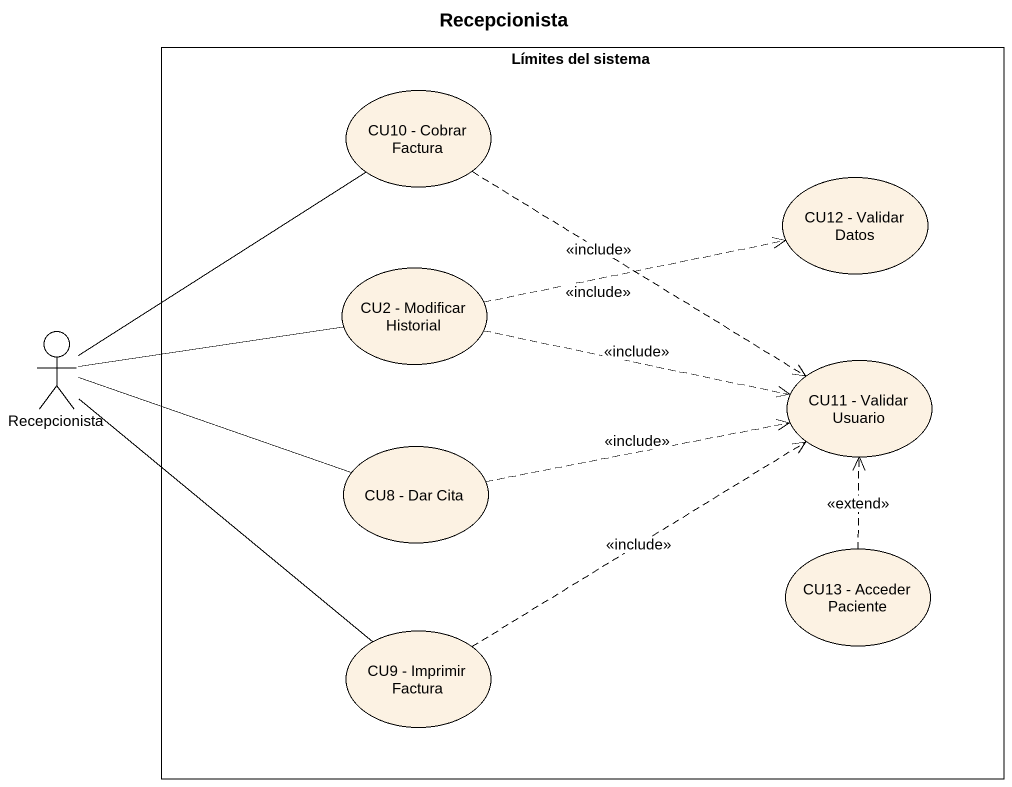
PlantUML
@startuml
title Recepcionista
rectangle "Límites del sistema" as Límites_del_sistema {
  usecase "CU10 - Cobrar Factura" as CU10_Cobrar_Factura
  usecase "CU12 - Validar Datos" as CU12_Validar_Datos
  usecase "CU2 - Modificar Historial" as CU2_Modificar_Historial
  usecase "CU11 - Validar Usuario" as CU11_Validar_Usuario
  usecase "CU8 - Dar Cita" as CU8_Dar_Cita
  usecase "CU13 - Acceder Paciente" as CU13_Acceder_Paciente
  usecase "CU9 - Imprimir Factura" as CU9_Imprimir_Factura
}
actor Recepcionista
CU10_Cobrar_Factura ..> CU11_Validar_Usuario : <<include>>
CU2_Modificar_Historial .right.> CU12_Validar_Datos : <<include>>
CU2_Modificar_Historial .right.> CU11_Validar_Usuario : <<include>>
Recepcionista -up- CU10_Cobrar_Factura
Recepcionista -right- CU2_Modificar_Historial
Recepcionista -right- CU8_Dar_Cita
Recepcionista -- CU9_Imprimir_Factura
CU8_Dar_Cita .right.> CU11_Validar_Usuario : <<include>>
CU13_Acceder_Paciente .up.> CU11_Validar_Usuario : <<extend>>
CU9_Imprimir_Factura .up.> CU11_Validar_Usuario : <<include>>
@enduml
